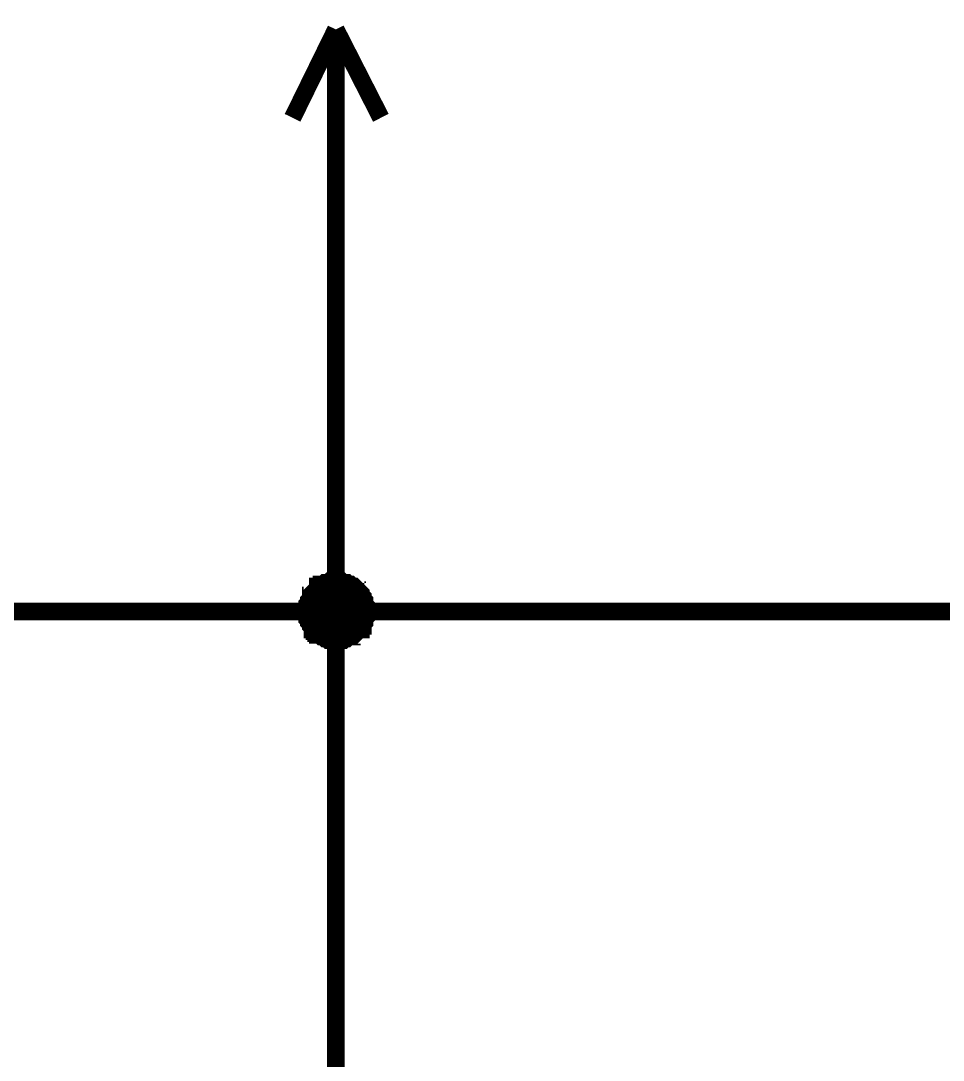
# Paper-space layout 'Layout1' of a CAD drawing. Extents: x -1 to 840, y -1 to 593.
# Drawn here: x 242.9 to 258.8, y 73.24 to 91.16 of the extents above; entities that cross this region are included whole.
import ezdxf

# ---------------------------------------------------------------- set-up
doc = ezdxf.new("R2010")
doc.units = 0
doc.header["$MEASUREMENT"] = 0
doc.layers.add('Sheet', color=255, linetype='CONTINUOUS')

psp = doc.layouts.get("Layout1")

# ---------------------------------------------------------------- linework, layer by layer
at = {"layer": 'Sheet', "color": 7}
for points, const_width in [([(248.335, 91.014), (247.589, 89.491)], 0.3), ([(248.335, 91.014), (249.111, 89.491)], 0.3), ([(248.335, 88.497), (248.335, 91.014)], 0.3), ([(248.335, 88.497), (248.335, 80.979)], 0.3), ([(247.838, 80.979), (247.838, 81.01), (247.838, 81.041), (247.838, 81.041), (247.838, 81.072), (247.838, 81.103), (247.869, 81.134), (247.869, 81.166), (247.869, 81.166), (247.9, 81.197), (247.9, 81.228), (247.9, 81.259), (247.931, 81.259), (247.931, 81.29), (247.962, 81.321), (247.962, 81.321), (247.993, 81.352), (247.993, 81.352), (248.024, 81.383), (248.024, 81.414), (248.055, 81.414), (248.086, 81.414), (248.086, 81.445), (248.117, 81.445), (248.148, 81.476), (248.148, 81.476), (248.179, 81.476), (248.21, 81.476), (248.241, 81.507), (248.272, 81.507), (248.272, 81.507), (248.303, 81.507), (248.335, 81.507)], 0.3), ([(247.838, 80.979), (247.838, 81.01), (247.838, 81.041), (247.838, 81.041), (247.838, 81.072), (247.838, 81.103), (247.869, 81.134), (247.869, 81.166), (247.869, 81.166), (247.9, 81.197), (247.9, 81.228), (247.9, 81.259), (247.931, 81.259), (247.931, 81.29), (247.962, 81.321), (247.962, 81.321), (247.993, 81.352), (247.993, 81.352), (248.024, 81.383), (248.024, 81.414), (248.055, 81.414), (248.086, 81.414), (248.086, 81.445), (248.117, 81.445), (248.148, 81.476), (248.148, 81.476), (248.179, 81.476), (248.21, 81.476), (248.241, 81.507), (248.272, 81.507), (248.272, 81.507), (248.303, 81.507), (248.335, 81.507)], 0.3), ([(247.838, 80.979), (247.838, 81.01), (247.838, 81.041), (247.838, 81.041), (247.838, 81.072), (247.838, 81.103), (247.869, 81.134), (247.869, 81.166), (247.869, 81.166), (247.9, 81.197), (247.9, 81.228), (247.9, 81.259), (247.931, 81.259), (247.931, 81.29), (247.962, 81.321), (247.962, 81.321), (247.993, 81.352), (247.993, 81.352), (248.024, 81.383), (248.024, 81.414), (248.055, 81.414), (248.086, 81.414), (248.086, 81.445), (248.117, 81.445), (248.148, 81.476), (248.148, 81.476), (248.179, 81.476), (248.21, 81.476), (248.241, 81.507), (248.272, 81.507), (248.272, 81.507), (248.303, 81.507), (248.335, 81.507)], 0.3), ([(247.838, 80.979), (247.838, 81.01), (247.838, 81.041), (247.838, 81.041), (247.838, 81.072), (247.838, 81.103), (247.869, 81.134), (247.869, 81.166), (247.869, 81.166), (247.9, 81.197), (247.9, 81.228), (247.9, 81.259), (247.931, 81.259), (247.931, 81.29), (247.962, 81.321), (247.962, 81.321), (247.993, 81.352), (247.993, 81.352), (248.024, 81.383), (248.024, 81.414), (248.055, 81.414), (248.086, 81.414), (248.086, 81.445), (248.117, 81.445), (248.148, 81.476), (248.148, 81.476), (248.179, 81.476), (248.21, 81.476), (248.241, 81.507), (248.272, 81.507), (248.272, 81.507), (248.303, 81.507), (248.335, 81.507)], 0.3), ([(247.838, 80.979), (247.838, 81.01), (247.838, 81.041), (247.838, 81.041), (247.838, 81.072), (247.838, 81.103), (247.869, 81.134), (247.869, 81.166), (247.869, 81.166), (247.9, 81.197), (247.9, 81.228), (247.9, 81.259), (247.931, 81.259), (247.931, 81.29), (247.962, 81.321), (247.962, 81.321), (247.993, 81.352), (247.993, 81.352), (248.024, 81.383), (248.024, 81.414), (248.055, 81.414), (248.086, 81.414), (248.086, 81.445), (248.117, 81.445), (248.148, 81.476), (248.148, 81.476), (248.179, 81.476), (248.21, 81.476), (248.241, 81.507), (248.272, 81.507), (248.272, 81.507), (248.303, 81.507), (248.335, 81.507)], 0.3), ([(247.838, 80.979), (247.838, 81.01), (247.838, 81.041), (247.838, 81.041), (247.838, 81.072), (247.838, 81.103), (247.869, 81.134), (247.869, 81.166), (247.869, 81.166), (247.9, 81.197), (247.9, 81.228), (247.9, 81.259), (247.931, 81.259), (247.931, 81.29), (247.962, 81.321), (247.962, 81.321), (247.993, 81.352), (247.993, 81.352), (248.024, 81.383), (248.024, 81.414), (248.055, 81.414), (248.086, 81.414), (248.086, 81.445), (248.117, 81.445), (248.148, 81.476), (248.148, 81.476), (248.179, 81.476), (248.21, 81.476), (248.241, 81.507), (248.272, 81.507), (248.272, 81.507), (248.303, 81.507), (248.335, 81.507)], 0.3), ([(247.838, 80.979), (247.838, 81.01), (247.838, 81.041), (247.838, 81.041), (247.838, 81.072), (247.838, 81.103), (247.869, 81.134), (247.869, 81.166), (247.869, 81.166), (247.9, 81.197), (247.9, 81.228), (247.9, 81.259), (247.931, 81.259), (247.931, 81.29), (247.962, 81.321), (247.962, 81.321), (247.993, 81.352), (247.993, 81.352), (248.024, 81.383), (248.024, 81.414), (248.055, 81.414), (248.086, 81.414), (248.086, 81.445), (248.117, 81.445), (248.148, 81.476), (248.148, 81.476), (248.179, 81.476), (248.21, 81.476), (248.241, 81.507), (248.272, 81.507), (248.272, 81.507), (248.303, 81.507), (248.335, 81.507)], 0.0991), ([(247.838, 80.979), (247.838, 81.01), (247.838, 81.041), (247.838, 81.041), (247.838, 81.072), (247.838, 81.103), (247.869, 81.134), (247.869, 81.166), (247.869, 81.166), (247.9, 81.197), (247.9, 81.228), (247.9, 81.259), (247.931, 81.259), (247.931, 81.29), (247.962, 81.321), (247.962, 81.321), (247.993, 81.352), (247.993, 81.352), (248.024, 81.383), (248.024, 81.414), (248.055, 81.414), (248.086, 81.414), (248.086, 81.445), (248.117, 81.445), (248.148, 81.476), (248.148, 81.476), (248.179, 81.476), (248.21, 81.476), (248.241, 81.507), (248.272, 81.507), (248.272, 81.507), (248.303, 81.507), (248.335, 81.507)], 0.0991), ([(247.838, 80.979), (247.838, 81.01), (247.838, 81.041), (247.838, 81.041), (247.838, 81.072), (247.838, 81.103), (247.869, 81.134), (247.869, 81.166), (247.869, 81.166), (247.9, 81.197), (247.9, 81.228), (247.9, 81.259), (247.931, 81.259), (247.931, 81.29), (247.962, 81.321), (247.962, 81.321), (247.993, 81.352), (247.993, 81.352), (248.024, 81.383), (248.024, 81.414), (248.055, 81.414), (248.086, 81.414), (248.086, 81.445), (248.117, 81.445), (248.148, 81.476), (248.148, 81.476), (248.179, 81.476), (248.21, 81.476), (248.241, 81.507), (248.272, 81.507), (248.272, 81.507), (248.303, 81.507), (248.335, 81.507)], 0.0991), ([(247.838, 80.979), (247.838, 81.01), (247.838, 81.041), (247.838, 81.041), (247.838, 81.072), (247.838, 81.103), (247.869, 81.134), (247.869, 81.166), (247.869, 81.166), (247.9, 81.197), (247.9, 81.228), (247.9, 81.259), (247.931, 81.259), (247.931, 81.29), (247.962, 81.321), (247.962, 81.321), (247.993, 81.352), (247.993, 81.352), (248.024, 81.383), (248.024, 81.414), (248.055, 81.414), (248.086, 81.414), (248.086, 81.445), (248.117, 81.445), (248.148, 81.476), (248.148, 81.476), (248.179, 81.476), (248.21, 81.476), (248.241, 81.507), (248.272, 81.507), (248.272, 81.507), (248.303, 81.507), (248.335, 81.507)], 0.0991), ([(247.838, 80.979), (247.838, 81.01), (247.838, 81.041), (247.838, 81.041), (247.838, 81.072), (247.838, 81.103), (247.869, 81.134), (247.869, 81.166), (247.869, 81.166), (247.9, 81.197), (247.9, 81.228), (247.9, 81.259), (247.931, 81.259), (247.931, 81.29), (247.962, 81.321), (247.962, 81.321), (247.993, 81.352), (247.993, 81.352), (248.024, 81.383), (248.024, 81.414), (248.055, 81.414), (248.086, 81.414), (248.086, 81.445), (248.117, 81.445), (248.148, 81.476), (248.148, 81.476), (248.179, 81.476), (248.21, 81.476), (248.241, 81.507), (248.272, 81.507), (248.272, 81.507), (248.303, 81.507), (248.335, 81.507)], 0.0991), ([(247.838, 80.979), (247.838, 81.01), (247.838, 81.041), (247.838, 81.041), (247.838, 81.072), (247.838, 81.103), (247.869, 81.134), (247.869, 81.166), (247.869, 81.166), (247.9, 81.197), (247.9, 81.228), (247.9, 81.259), (247.931, 81.259), (247.931, 81.29), (247.962, 81.321), (247.962, 81.321), (247.993, 81.352), (247.993, 81.352), (248.024, 81.383), (248.024, 81.414), (248.055, 81.414), (248.086, 81.414), (248.086, 81.445), (248.117, 81.445), (248.148, 81.476), (248.148, 81.476), (248.179, 81.476), (248.21, 81.476), (248.241, 81.507), (248.272, 81.507), (248.272, 81.507), (248.303, 81.507), (248.335, 81.507)], 0.0991), ([(248.335, 81.507), (248.335, 81.507)], 0.3), ([(248.335, 81.507), (248.366, 81.507), (248.397, 81.507), (248.397, 81.507), (248.428, 81.507), (248.459, 81.476), (248.49, 81.476), (248.521, 81.476), (248.521, 81.476), (248.552, 81.445), (248.583, 81.445), (248.614, 81.414), (248.614, 81.414), (248.645, 81.414), (248.676, 81.383), (248.676, 81.352), (248.707, 81.352), (248.707, 81.321), (248.738, 81.321), (248.769, 81.29), (248.769, 81.259), (248.769, 81.259), (248.8, 81.228), (248.8, 81.197), (248.831, 81.166), (248.831, 81.166), (248.831, 81.134), (248.831, 81.103), (248.862, 81.072), (248.862, 81.041), (248.862, 81.041), (248.862, 81.01), (248.862, 80.979)], 0.3), ([(248.335, 81.507), (248.335, 81.507)], 0.3), ([(248.335, 81.507), (248.366, 81.507), (248.397, 81.507), (248.397, 81.507), (248.428, 81.507), (248.459, 81.476), (248.49, 81.476), (248.521, 81.476), (248.521, 81.476), (248.552, 81.445), (248.583, 81.445), (248.614, 81.414), (248.614, 81.414), (248.645, 81.414), (248.676, 81.383), (248.676, 81.352), (248.707, 81.352), (248.707, 81.321), (248.738, 81.321), (248.769, 81.29), (248.769, 81.259), (248.769, 81.259), (248.8, 81.228), (248.8, 81.197), (248.831, 81.166), (248.831, 81.166), (248.831, 81.134), (248.831, 81.103), (248.862, 81.072), (248.862, 81.041), (248.862, 81.041), (248.862, 81.01), (248.862, 80.979)], 0.3), ([(248.335, 81.507), (248.335, 81.507)], 0.3), ([(248.335, 81.507), (248.366, 81.507), (248.397, 81.507), (248.397, 81.507), (248.428, 81.507), (248.459, 81.476), (248.49, 81.476), (248.521, 81.476), (248.521, 81.476), (248.552, 81.445), (248.583, 81.445), (248.614, 81.414), (248.614, 81.414), (248.645, 81.414), (248.676, 81.383), (248.676, 81.352), (248.707, 81.352), (248.707, 81.321), (248.738, 81.321), (248.769, 81.29), (248.769, 81.259), (248.769, 81.259), (248.8, 81.228), (248.8, 81.197), (248.831, 81.166), (248.831, 81.166), (248.831, 81.134), (248.831, 81.103), (248.862, 81.072), (248.862, 81.041), (248.862, 81.041), (248.862, 81.01), (248.862, 80.979)], 0.3), ([(248.335, 81.507), (248.335, 81.507)], 0.3), ([(248.335, 81.507), (248.366, 81.507), (248.397, 81.507), (248.397, 81.507), (248.428, 81.507), (248.459, 81.476), (248.49, 81.476), (248.521, 81.476), (248.521, 81.476), (248.552, 81.445), (248.583, 81.445), (248.614, 81.414), (248.614, 81.414), (248.645, 81.414), (248.676, 81.383), (248.676, 81.352), (248.707, 81.352), (248.707, 81.321), (248.738, 81.321), (248.769, 81.29), (248.769, 81.259), (248.769, 81.259), (248.8, 81.228), (248.8, 81.197), (248.831, 81.166), (248.831, 81.166), (248.831, 81.134), (248.831, 81.103), (248.862, 81.072), (248.862, 81.041), (248.862, 81.041), (248.862, 81.01), (248.862, 80.979)], 0.3), ([(248.335, 81.507), (248.335, 81.507)], 0.3), ([(248.335, 81.507), (248.366, 81.507), (248.397, 81.507), (248.397, 81.507), (248.428, 81.507), (248.459, 81.476), (248.49, 81.476), (248.521, 81.476), (248.521, 81.476), (248.552, 81.445), (248.583, 81.445), (248.614, 81.414), (248.614, 81.414), (248.645, 81.414), (248.676, 81.383), (248.676, 81.352), (248.707, 81.352), (248.707, 81.321), (248.738, 81.321), (248.769, 81.29), (248.769, 81.259), (248.769, 81.259), (248.8, 81.228), (248.8, 81.197), (248.831, 81.166), (248.831, 81.166), (248.831, 81.134), (248.831, 81.103), (248.862, 81.072), (248.862, 81.041), (248.862, 81.041), (248.862, 81.01), (248.862, 80.979)], 0.3), ([(248.335, 81.507), (248.335, 81.507)], 0.3), ([(248.335, 81.507), (248.366, 81.507), (248.397, 81.507), (248.397, 81.507), (248.428, 81.507), (248.459, 81.476), (248.49, 81.476), (248.521, 81.476), (248.521, 81.476), (248.552, 81.445), (248.583, 81.445), (248.614, 81.414), (248.614, 81.414), (248.645, 81.414), (248.676, 81.383), (248.676, 81.352), (248.707, 81.352), (248.707, 81.321), (248.738, 81.321), (248.769, 81.29), (248.769, 81.259), (248.769, 81.259), (248.8, 81.228), (248.8, 81.197), (248.831, 81.166), (248.831, 81.166), (248.831, 81.134), (248.831, 81.103), (248.862, 81.072), (248.862, 81.041), (248.862, 81.041), (248.862, 81.01), (248.862, 80.979)], 0.3), ([(248.335, 81.507), (248.335, 81.507)], 0.0991), ([(248.335, 81.507), (248.366, 81.507), (248.397, 81.507), (248.397, 81.507), (248.428, 81.507), (248.459, 81.476), (248.49, 81.476), (248.521, 81.476), (248.521, 81.476), (248.552, 81.445), (248.583, 81.445), (248.614, 81.414), (248.614, 81.414), (248.645, 81.414), (248.676, 81.383), (248.676, 81.352), (248.707, 81.352), (248.707, 81.321), (248.738, 81.321), (248.769, 81.29), (248.769, 81.259), (248.769, 81.259), (248.8, 81.228), (248.8, 81.197), (248.831, 81.166), (248.831, 81.166), (248.831, 81.134), (248.831, 81.103), (248.862, 81.072), (248.862, 81.041), (248.862, 81.041), (248.862, 81.01), (248.862, 80.979)], 0.0991), ([(248.335, 81.507), (248.335, 81.507)], 0.0991), ([(248.335, 81.507), (248.366, 81.507), (248.397, 81.507), (248.397, 81.507), (248.428, 81.507), (248.459, 81.476), (248.49, 81.476), (248.521, 81.476), (248.521, 81.476), (248.552, 81.445), (248.583, 81.445), (248.614, 81.414), (248.614, 81.414), (248.645, 81.414), (248.676, 81.383), (248.676, 81.352), (248.707, 81.352), (248.707, 81.321), (248.738, 81.321), (248.769, 81.29), (248.769, 81.259), (248.769, 81.259), (248.8, 81.228), (248.8, 81.197), (248.831, 81.166), (248.831, 81.166), (248.831, 81.134), (248.831, 81.103), (248.862, 81.072), (248.862, 81.041), (248.862, 81.041), (248.862, 81.01), (248.862, 80.979)], 0.0991), ([(248.335, 81.507), (248.335, 81.507)], 0.0991), ([(248.335, 81.507), (248.366, 81.507), (248.397, 81.507), (248.397, 81.507), (248.428, 81.507), (248.459, 81.476), (248.49, 81.476), (248.521, 81.476), (248.521, 81.476), (248.552, 81.445), (248.583, 81.445), (248.614, 81.414), (248.614, 81.414), (248.645, 81.414), (248.676, 81.383), (248.676, 81.352), (248.707, 81.352), (248.707, 81.321), (248.738, 81.321), (248.769, 81.29), (248.769, 81.259), (248.769, 81.259), (248.8, 81.228), (248.8, 81.197), (248.831, 81.166), (248.831, 81.166), (248.831, 81.134), (248.831, 81.103), (248.862, 81.072), (248.862, 81.041), (248.862, 81.041), (248.862, 81.01), (248.862, 80.979)], 0.0991), ([(248.335, 81.507), (248.335, 81.507)], 0.0991), ([(248.335, 81.507), (248.366, 81.507), (248.397, 81.507), (248.397, 81.507), (248.428, 81.507), (248.459, 81.476), (248.49, 81.476), (248.521, 81.476), (248.521, 81.476), (248.552, 81.445), (248.583, 81.445), (248.614, 81.414), (248.614, 81.414), (248.645, 81.414), (248.676, 81.383), (248.676, 81.352), (248.707, 81.352), (248.707, 81.321), (248.738, 81.321), (248.769, 81.29), (248.769, 81.259), (248.769, 81.259), (248.8, 81.228), (248.8, 81.197), (248.831, 81.166), (248.831, 81.166), (248.831, 81.134), (248.831, 81.103), (248.862, 81.072), (248.862, 81.041), (248.862, 81.041), (248.862, 81.01), (248.862, 80.979)], 0.0991), ([(248.335, 81.507), (248.335, 81.507)], 0.0991), ([(248.335, 81.507), (248.366, 81.507), (248.397, 81.507), (248.397, 81.507), (248.428, 81.507), (248.459, 81.476), (248.49, 81.476), (248.521, 81.476), (248.521, 81.476), (248.552, 81.445), (248.583, 81.445), (248.614, 81.414), (248.614, 81.414), (248.645, 81.414), (248.676, 81.383), (248.676, 81.352), (248.707, 81.352), (248.707, 81.321), (248.738, 81.321), (248.769, 81.29), (248.769, 81.259), (248.769, 81.259), (248.8, 81.228), (248.8, 81.197), (248.831, 81.166), (248.831, 81.166), (248.831, 81.134), (248.831, 81.103), (248.862, 81.072), (248.862, 81.041), (248.862, 81.041), (248.862, 81.01), (248.862, 80.979)], 0.0991), ([(248.335, 81.507), (248.335, 81.507)], 0.0991), ([(248.335, 81.507), (248.366, 81.507), (248.397, 81.507), (248.397, 81.507), (248.428, 81.507), (248.459, 81.476), (248.49, 81.476), (248.521, 81.476), (248.521, 81.476), (248.552, 81.445), (248.583, 81.445), (248.614, 81.414), (248.614, 81.414), (248.645, 81.414), (248.676, 81.383), (248.676, 81.352), (248.707, 81.352), (248.707, 81.321), (248.738, 81.321), (248.769, 81.29), (248.769, 81.259), (248.769, 81.259), (248.8, 81.228), (248.8, 81.197), (248.831, 81.166), (248.831, 81.166), (248.831, 81.134), (248.831, 81.103), (248.862, 81.072), (248.862, 81.041), (248.862, 81.041), (248.862, 81.01), (248.862, 80.979)], 0.0991), ([(233.334, 80.979), (248.335, 80.979), (248.335, 73.492)], 0.3), ([(248.335, 80.482), (248.303, 80.482), (248.272, 80.482), (248.272, 80.482), (248.241, 80.482), (248.21, 80.482), (248.179, 80.513), (248.148, 80.513), (248.148, 80.513), (248.117, 80.544), (248.086, 80.544), (248.086, 80.544), (248.055, 80.575), (248.024, 80.575), (248.024, 80.606), (247.993, 80.606), (247.993, 80.637), (247.962, 80.637), (247.962, 80.668), (247.931, 80.668), (247.931, 80.7), (247.9, 80.731), (247.9, 80.731), (247.9, 80.762), (247.869, 80.793), (247.869, 80.793), (247.869, 80.824), (247.838, 80.855), (247.838, 80.886), (247.838, 80.917), (247.838, 80.917), (247.838, 80.948), (247.838, 80.979)], 0.3), ([(247.838, 80.979), (247.838, 80.979)], 0.3), ([(248.335, 80.482), (248.303, 80.482), (248.272, 80.482), (248.272, 80.482), (248.241, 80.482), (248.21, 80.482), (248.179, 80.513), (248.148, 80.513), (248.148, 80.513), (248.117, 80.544), (248.086, 80.544), (248.086, 80.544), (248.055, 80.575), (248.024, 80.575), (248.024, 80.606), (247.993, 80.606), (247.993, 80.637), (247.962, 80.637), (247.962, 80.668), (247.931, 80.668), (247.931, 80.7), (247.9, 80.731), (247.9, 80.731), (247.9, 80.762), (247.869, 80.793), (247.869, 80.793), (247.869, 80.824), (247.838, 80.855), (247.838, 80.886), (247.838, 80.917), (247.838, 80.917), (247.838, 80.948), (247.838, 80.979)], 0.3), ([(247.838, 80.979), (247.838, 80.979)], 0.3), ([(248.335, 80.482), (248.303, 80.482), (248.272, 80.482), (248.272, 80.482), (248.241, 80.482), (248.21, 80.482), (248.179, 80.513), (248.148, 80.513), (248.148, 80.513), (248.117, 80.544), (248.086, 80.544), (248.086, 80.544), (248.055, 80.575), (248.024, 80.575), (248.024, 80.606), (247.993, 80.606), (247.993, 80.637), (247.962, 80.637), (247.962, 80.668), (247.931, 80.668), (247.931, 80.7), (247.9, 80.731), (247.9, 80.731), (247.9, 80.762), (247.869, 80.793), (247.869, 80.793), (247.869, 80.824), (247.838, 80.855), (247.838, 80.886), (247.838, 80.917), (247.838, 80.917), (247.838, 80.948), (247.838, 80.979)], 0.3), ([(247.838, 80.979), (247.838, 80.979)], 0.3), ([(248.335, 80.482), (248.303, 80.482), (248.272, 80.482), (248.272, 80.482), (248.241, 80.482), (248.21, 80.482), (248.179, 80.513), (248.148, 80.513), (248.148, 80.513), (248.117, 80.544), (248.086, 80.544), (248.086, 80.544), (248.055, 80.575), (248.024, 80.575), (248.024, 80.606), (247.993, 80.606), (247.993, 80.637), (247.962, 80.637), (247.962, 80.668), (247.931, 80.668), (247.931, 80.7), (247.9, 80.731), (247.9, 80.731), (247.9, 80.762), (247.869, 80.793), (247.869, 80.793), (247.869, 80.824), (247.838, 80.855), (247.838, 80.886), (247.838, 80.917), (247.838, 80.917), (247.838, 80.948), (247.838, 80.979)], 0.3), ([(247.838, 80.979), (247.838, 80.979)], 0.3), ([(248.335, 80.482), (248.303, 80.482), (248.272, 80.482), (248.272, 80.482), (248.241, 80.482), (248.21, 80.482), (248.179, 80.513), (248.148, 80.513), (248.148, 80.513), (248.117, 80.544), (248.086, 80.544), (248.086, 80.544), (248.055, 80.575), (248.024, 80.575), (248.024, 80.606), (247.993, 80.606), (247.993, 80.637), (247.962, 80.637), (247.962, 80.668), (247.931, 80.668), (247.931, 80.7), (247.9, 80.731), (247.9, 80.731), (247.9, 80.762), (247.869, 80.793), (247.869, 80.793), (247.869, 80.824), (247.838, 80.855), (247.838, 80.886), (247.838, 80.917), (247.838, 80.917), (247.838, 80.948), (247.838, 80.979)], 0.3), ([(247.838, 80.979), (247.838, 80.979)], 0.3), ([(248.335, 80.482), (248.303, 80.482), (248.272, 80.482), (248.272, 80.482), (248.241, 80.482), (248.21, 80.482), (248.179, 80.513), (248.148, 80.513), (248.148, 80.513), (248.117, 80.544), (248.086, 80.544), (248.086, 80.544), (248.055, 80.575), (248.024, 80.575), (248.024, 80.606), (247.993, 80.606), (247.993, 80.637), (247.962, 80.637), (247.962, 80.668), (247.931, 80.668), (247.931, 80.7), (247.9, 80.731), (247.9, 80.731), (247.9, 80.762), (247.869, 80.793), (247.869, 80.793), (247.869, 80.824), (247.838, 80.855), (247.838, 80.886), (247.838, 80.917), (247.838, 80.917), (247.838, 80.948), (247.838, 80.979)], 0.3), ([(247.838, 80.979), (247.838, 80.979)], 0.3), ([(248.335, 80.482), (248.303, 80.482), (248.272, 80.482), (248.272, 80.482), (248.241, 80.482), (248.21, 80.482), (248.179, 80.513), (248.148, 80.513), (248.148, 80.513), (248.117, 80.544), (248.086, 80.544), (248.086, 80.544), (248.055, 80.575), (248.024, 80.575), (248.024, 80.606), (247.993, 80.606), (247.993, 80.637), (247.962, 80.637), (247.962, 80.668), (247.931, 80.668), (247.931, 80.7), (247.9, 80.731), (247.9, 80.731), (247.9, 80.762), (247.869, 80.793), (247.869, 80.793), (247.869, 80.824), (247.838, 80.855), (247.838, 80.886), (247.838, 80.917), (247.838, 80.917), (247.838, 80.948), (247.838, 80.979)], 0.0991), ([(247.838, 80.979), (247.838, 80.979)], 0.0991), ([(248.335, 80.482), (248.303, 80.482), (248.272, 80.482), (248.272, 80.482), (248.241, 80.482), (248.21, 80.482), (248.179, 80.513), (248.148, 80.513), (248.148, 80.513), (248.117, 80.544), (248.086, 80.544), (248.086, 80.544), (248.055, 80.575), (248.024, 80.575), (248.024, 80.606), (247.993, 80.606), (247.993, 80.637), (247.962, 80.637), (247.962, 80.668), (247.931, 80.668), (247.931, 80.7), (247.9, 80.731), (247.9, 80.731), (247.9, 80.762), (247.869, 80.793), (247.869, 80.793), (247.869, 80.824), (247.838, 80.855), (247.838, 80.886), (247.838, 80.917), (247.838, 80.917), (247.838, 80.948), (247.838, 80.979)], 0.0991), ([(247.838, 80.979), (247.838, 80.979)], 0.0991), ([(248.335, 80.482), (248.303, 80.482), (248.272, 80.482), (248.272, 80.482), (248.241, 80.482), (248.21, 80.482), (248.179, 80.513), (248.148, 80.513), (248.148, 80.513), (248.117, 80.544), (248.086, 80.544), (248.086, 80.544), (248.055, 80.575), (248.024, 80.575), (248.024, 80.606), (247.993, 80.606), (247.993, 80.637), (247.962, 80.637), (247.962, 80.668), (247.931, 80.668), (247.931, 80.7), (247.9, 80.731), (247.9, 80.731), (247.9, 80.762), (247.869, 80.793), (247.869, 80.793), (247.869, 80.824), (247.838, 80.855), (247.838, 80.886), (247.838, 80.917), (247.838, 80.917), (247.838, 80.948), (247.838, 80.979)], 0.0991), ([(247.838, 80.979), (247.838, 80.979)], 0.0991), ([(248.335, 80.482), (248.303, 80.482), (248.272, 80.482), (248.272, 80.482), (248.241, 80.482), (248.21, 80.482), (248.179, 80.513), (248.148, 80.513), (248.148, 80.513), (248.117, 80.544), (248.086, 80.544), (248.086, 80.544), (248.055, 80.575), (248.024, 80.575), (248.024, 80.606), (247.993, 80.606), (247.993, 80.637), (247.962, 80.637), (247.962, 80.668), (247.931, 80.668), (247.931, 80.7), (247.9, 80.731), (247.9, 80.731), (247.9, 80.762), (247.869, 80.793), (247.869, 80.793), (247.869, 80.824), (247.838, 80.855), (247.838, 80.886), (247.838, 80.917), (247.838, 80.917), (247.838, 80.948), (247.838, 80.979)], 0.0991), ([(247.838, 80.979), (247.838, 80.979)], 0.0991), ([(248.335, 80.482), (248.303, 80.482), (248.272, 80.482), (248.272, 80.482), (248.241, 80.482), (248.21, 80.482), (248.179, 80.513), (248.148, 80.513), (248.148, 80.513), (248.117, 80.544), (248.086, 80.544), (248.086, 80.544), (248.055, 80.575), (248.024, 80.575), (248.024, 80.606), (247.993, 80.606), (247.993, 80.637), (247.962, 80.637), (247.962, 80.668), (247.931, 80.668), (247.931, 80.7), (247.9, 80.731), (247.9, 80.731), (247.9, 80.762), (247.869, 80.793), (247.869, 80.793), (247.869, 80.824), (247.838, 80.855), (247.838, 80.886), (247.838, 80.917), (247.838, 80.917), (247.838, 80.948), (247.838, 80.979)], 0.0991), ([(247.838, 80.979), (247.838, 80.979)], 0.0991), ([(248.335, 80.482), (248.303, 80.482), (248.272, 80.482), (248.272, 80.482), (248.241, 80.482), (248.21, 80.482), (248.179, 80.513), (248.148, 80.513), (248.148, 80.513), (248.117, 80.544), (248.086, 80.544), (248.086, 80.544), (248.055, 80.575), (248.024, 80.575), (248.024, 80.606), (247.993, 80.606), (247.993, 80.637), (247.962, 80.637), (247.962, 80.668), (247.931, 80.668), (247.931, 80.7), (247.9, 80.731), (247.9, 80.731), (247.9, 80.762), (247.869, 80.793), (247.869, 80.793), (247.869, 80.824), (247.838, 80.855), (247.838, 80.886), (247.838, 80.917), (247.838, 80.917), (247.838, 80.948), (247.838, 80.979)], 0.0991), ([(247.838, 80.979), (247.838, 80.979)], 0.0991), ([(248.862, 80.979), (248.862, 80.948), (248.862, 80.917), (248.862, 80.917), (248.862, 80.886), (248.831, 80.855), (248.831, 80.824), (248.831, 80.793), (248.831, 80.793), (248.8, 80.762), (248.8, 80.731), (248.769, 80.731), (248.769, 80.7), (248.769, 80.668), (248.738, 80.668), (248.707, 80.637), (248.707, 80.637), (248.676, 80.606), (248.676, 80.606), (248.645, 80.575), (248.614, 80.575), (248.614, 80.544), (248.583, 80.544), (248.552, 80.544), (248.521, 80.513), (248.521, 80.513), (248.49, 80.513), (248.459, 80.482), (248.428, 80.482), (248.397, 80.482), (248.397, 80.482), (248.366, 80.482), (248.335, 80.482)], 0.3), ([(248.335, 80.979), (263.335, 80.979), (263.335, 73.492)], 0.3), ([(248.862, 80.979), (248.862, 80.948), (248.862, 80.917), (248.862, 80.917), (248.862, 80.886), (248.831, 80.855), (248.831, 80.824), (248.831, 80.793), (248.831, 80.793), (248.8, 80.762), (248.8, 80.731), (248.769, 80.731), (248.769, 80.7), (248.769, 80.668), (248.738, 80.668), (248.707, 80.637), (248.707, 80.637), (248.676, 80.606), (248.676, 80.606), (248.645, 80.575), (248.614, 80.575), (248.614, 80.544), (248.583, 80.544), (248.552, 80.544), (248.521, 80.513), (248.521, 80.513), (248.49, 80.513), (248.459, 80.482), (248.428, 80.482), (248.397, 80.482), (248.397, 80.482), (248.366, 80.482), (248.335, 80.482)], 0.3), ([(248.862, 80.979), (248.862, 80.948), (248.862, 80.917), (248.862, 80.917), (248.862, 80.886), (248.831, 80.855), (248.831, 80.824), (248.831, 80.793), (248.831, 80.793), (248.8, 80.762), (248.8, 80.731), (248.769, 80.731), (248.769, 80.7), (248.769, 80.668), (248.738, 80.668), (248.707, 80.637), (248.707, 80.637), (248.676, 80.606), (248.676, 80.606), (248.645, 80.575), (248.614, 80.575), (248.614, 80.544), (248.583, 80.544), (248.552, 80.544), (248.521, 80.513), (248.521, 80.513), (248.49, 80.513), (248.459, 80.482), (248.428, 80.482), (248.397, 80.482), (248.397, 80.482), (248.366, 80.482), (248.335, 80.482)], 0.3), ([(248.862, 80.979), (248.862, 80.948), (248.862, 80.917), (248.862, 80.917), (248.862, 80.886), (248.831, 80.855), (248.831, 80.824), (248.831, 80.793), (248.831, 80.793), (248.8, 80.762), (248.8, 80.731), (248.769, 80.731), (248.769, 80.7), (248.769, 80.668), (248.738, 80.668), (248.707, 80.637), (248.707, 80.637), (248.676, 80.606), (248.676, 80.606), (248.645, 80.575), (248.614, 80.575), (248.614, 80.544), (248.583, 80.544), (248.552, 80.544), (248.521, 80.513), (248.521, 80.513), (248.49, 80.513), (248.459, 80.482), (248.428, 80.482), (248.397, 80.482), (248.397, 80.482), (248.366, 80.482), (248.335, 80.482)], 0.3), ([(248.862, 80.979), (248.862, 80.948), (248.862, 80.917), (248.862, 80.917), (248.862, 80.886), (248.831, 80.855), (248.831, 80.824), (248.831, 80.793), (248.831, 80.793), (248.8, 80.762), (248.8, 80.731), (248.769, 80.731), (248.769, 80.7), (248.769, 80.668), (248.738, 80.668), (248.707, 80.637), (248.707, 80.637), (248.676, 80.606), (248.676, 80.606), (248.645, 80.575), (248.614, 80.575), (248.614, 80.544), (248.583, 80.544), (248.552, 80.544), (248.521, 80.513), (248.521, 80.513), (248.49, 80.513), (248.459, 80.482), (248.428, 80.482), (248.397, 80.482), (248.397, 80.482), (248.366, 80.482), (248.335, 80.482)], 0.3), ([(248.862, 80.979), (248.862, 80.948), (248.862, 80.917), (248.862, 80.917), (248.862, 80.886), (248.831, 80.855), (248.831, 80.824), (248.831, 80.793), (248.831, 80.793), (248.8, 80.762), (248.8, 80.731), (248.769, 80.731), (248.769, 80.7), (248.769, 80.668), (248.738, 80.668), (248.707, 80.637), (248.707, 80.637), (248.676, 80.606), (248.676, 80.606), (248.645, 80.575), (248.614, 80.575), (248.614, 80.544), (248.583, 80.544), (248.552, 80.544), (248.521, 80.513), (248.521, 80.513), (248.49, 80.513), (248.459, 80.482), (248.428, 80.482), (248.397, 80.482), (248.397, 80.482), (248.366, 80.482), (248.335, 80.482)], 0.3), ([(248.862, 80.979), (248.862, 80.948), (248.862, 80.917), (248.862, 80.917), (248.862, 80.886), (248.831, 80.855), (248.831, 80.824), (248.831, 80.793), (248.831, 80.793), (248.8, 80.762), (248.8, 80.731), (248.769, 80.731), (248.769, 80.7), (248.769, 80.668), (248.738, 80.668), (248.707, 80.637), (248.707, 80.637), (248.676, 80.606), (248.676, 80.606), (248.645, 80.575), (248.614, 80.575), (248.614, 80.544), (248.583, 80.544), (248.552, 80.544), (248.521, 80.513), (248.521, 80.513), (248.49, 80.513), (248.459, 80.482), (248.428, 80.482), (248.397, 80.482), (248.397, 80.482), (248.366, 80.482), (248.335, 80.482)], 0.0991), ([(248.862, 80.979), (248.862, 80.948), (248.862, 80.917), (248.862, 80.917), (248.862, 80.886), (248.831, 80.855), (248.831, 80.824), (248.831, 80.793), (248.831, 80.793), (248.8, 80.762), (248.8, 80.731), (248.769, 80.731), (248.769, 80.7), (248.769, 80.668), (248.738, 80.668), (248.707, 80.637), (248.707, 80.637), (248.676, 80.606), (248.676, 80.606), (248.645, 80.575), (248.614, 80.575), (248.614, 80.544), (248.583, 80.544), (248.552, 80.544), (248.521, 80.513), (248.521, 80.513), (248.49, 80.513), (248.459, 80.482), (248.428, 80.482), (248.397, 80.482), (248.397, 80.482), (248.366, 80.482), (248.335, 80.482)], 0.0991), ([(248.862, 80.979), (248.862, 80.948), (248.862, 80.917), (248.862, 80.917), (248.862, 80.886), (248.831, 80.855), (248.831, 80.824), (248.831, 80.793), (248.831, 80.793), (248.8, 80.762), (248.8, 80.731), (248.769, 80.731), (248.769, 80.7), (248.769, 80.668), (248.738, 80.668), (248.707, 80.637), (248.707, 80.637), (248.676, 80.606), (248.676, 80.606), (248.645, 80.575), (248.614, 80.575), (248.614, 80.544), (248.583, 80.544), (248.552, 80.544), (248.521, 80.513), (248.521, 80.513), (248.49, 80.513), (248.459, 80.482), (248.428, 80.482), (248.397, 80.482), (248.397, 80.482), (248.366, 80.482), (248.335, 80.482)], 0.0991), ([(248.862, 80.979), (248.862, 80.948), (248.862, 80.917), (248.862, 80.917), (248.862, 80.886), (248.831, 80.855), (248.831, 80.824), (248.831, 80.793), (248.831, 80.793), (248.8, 80.762), (248.8, 80.731), (248.769, 80.731), (248.769, 80.7), (248.769, 80.668), (248.738, 80.668), (248.707, 80.637), (248.707, 80.637), (248.676, 80.606), (248.676, 80.606), (248.645, 80.575), (248.614, 80.575), (248.614, 80.544), (248.583, 80.544), (248.552, 80.544), (248.521, 80.513), (248.521, 80.513), (248.49, 80.513), (248.459, 80.482), (248.428, 80.482), (248.397, 80.482), (248.397, 80.482), (248.366, 80.482), (248.335, 80.482)], 0.0991), ([(248.862, 80.979), (248.862, 80.948), (248.862, 80.917), (248.862, 80.917), (248.862, 80.886), (248.831, 80.855), (248.831, 80.824), (248.831, 80.793), (248.831, 80.793), (248.8, 80.762), (248.8, 80.731), (248.769, 80.731), (248.769, 80.7), (248.769, 80.668), (248.738, 80.668), (248.707, 80.637), (248.707, 80.637), (248.676, 80.606), (248.676, 80.606), (248.645, 80.575), (248.614, 80.575), (248.614, 80.544), (248.583, 80.544), (248.552, 80.544), (248.521, 80.513), (248.521, 80.513), (248.49, 80.513), (248.459, 80.482), (248.428, 80.482), (248.397, 80.482), (248.397, 80.482), (248.366, 80.482), (248.335, 80.482)], 0.0991), ([(248.862, 80.979), (248.862, 80.948), (248.862, 80.917), (248.862, 80.917), (248.862, 80.886), (248.831, 80.855), (248.831, 80.824), (248.831, 80.793), (248.831, 80.793), (248.8, 80.762), (248.8, 80.731), (248.769, 80.731), (248.769, 80.7), (248.769, 80.668), (248.738, 80.668), (248.707, 80.637), (248.707, 80.637), (248.676, 80.606), (248.676, 80.606), (248.645, 80.575), (248.614, 80.575), (248.614, 80.544), (248.583, 80.544), (248.552, 80.544), (248.521, 80.513), (248.521, 80.513), (248.49, 80.513), (248.459, 80.482), (248.428, 80.482), (248.397, 80.482), (248.397, 80.482), (248.366, 80.482), (248.335, 80.482)], 0.0991), ([(248.862, 80.979), (248.862, 80.979), (248.862, 80.979), (248.862, 80.979), (248.862, 80.979), (248.862, 80.979), (248.862, 80.979), (248.862, 80.979), (248.862, 80.979), (248.862, 80.979), (248.862, 80.979), (248.862, 80.979), (248.862, 80.979), (248.862, 80.979), (248.862, 80.979), (248.862, 80.979), (248.862, 80.979), (248.862, 80.979), (248.862, 80.979), (248.862, 80.979), (248.862, 80.979), (248.862, 80.979), (248.862, 80.979), (248.862, 80.979), (248.862, 80.979), (248.862, 80.979), (248.862, 80.979), (248.862, 80.979), (248.862, 80.979), (248.862, 80.979), (248.862, 80.979), (248.862, 80.979), (248.862, 80.979)], 0.3), ([(248.862, 80.979), (248.862, 80.979)], 0.3), ([(248.862, 80.979), (248.862, 80.979), (248.862, 80.979), (248.862, 80.979), (248.862, 80.979), (248.862, 80.979), (248.862, 80.979), (248.862, 80.979), (248.862, 80.979), (248.862, 80.979), (248.862, 80.979), (248.862, 80.979), (248.862, 80.979), (248.862, 80.979), (248.862, 80.979), (248.862, 80.979), (248.862, 80.979), (248.862, 80.979), (248.862, 80.979), (248.862, 80.979), (248.862, 80.979), (248.862, 80.979), (248.862, 80.979), (248.862, 80.979), (248.862, 80.979), (248.862, 80.979), (248.862, 80.979), (248.862, 80.979), (248.862, 80.979), (248.862, 80.979), (248.862, 80.979), (248.862, 80.979), (248.862, 80.979)], 0.3), ([(248.862, 80.979), (248.862, 80.979)], 0.3), ([(248.862, 80.979), (248.862, 80.979), (248.862, 80.979), (248.862, 80.979), (248.862, 80.979), (248.862, 80.979), (248.862, 80.979), (248.862, 80.979), (248.862, 80.979), (248.862, 80.979), (248.862, 80.979), (248.862, 80.979), (248.862, 80.979), (248.862, 80.979), (248.862, 80.979), (248.862, 80.979), (248.862, 80.979), (248.862, 80.979), (248.862, 80.979), (248.862, 80.979), (248.862, 80.979), (248.862, 80.979), (248.862, 80.979), (248.862, 80.979), (248.862, 80.979), (248.862, 80.979), (248.862, 80.979), (248.862, 80.979), (248.862, 80.979), (248.862, 80.979), (248.862, 80.979), (248.862, 80.979), (248.862, 80.979)], 0.3), ([(248.862, 80.979), (248.862, 80.979)], 0.3), ([(248.862, 80.979), (248.862, 80.979), (248.862, 80.979), (248.862, 80.979), (248.862, 80.979), (248.862, 80.979), (248.862, 80.979), (248.862, 80.979), (248.862, 80.979), (248.862, 80.979), (248.862, 80.979), (248.862, 80.979), (248.862, 80.979), (248.862, 80.979), (248.862, 80.979), (248.862, 80.979), (248.862, 80.979), (248.862, 80.979), (248.862, 80.979), (248.862, 80.979), (248.862, 80.979), (248.862, 80.979), (248.862, 80.979), (248.862, 80.979), (248.862, 80.979), (248.862, 80.979), (248.862, 80.979), (248.862, 80.979), (248.862, 80.979), (248.862, 80.979), (248.862, 80.979), (248.862, 80.979), (248.862, 80.979)], 0.3), ([(248.862, 80.979), (248.862, 80.979)], 0.3), ([(248.862, 80.979), (248.862, 80.979), (248.862, 80.979), (248.862, 80.979), (248.862, 80.979), (248.862, 80.979), (248.862, 80.979), (248.862, 80.979), (248.862, 80.979), (248.862, 80.979), (248.862, 80.979), (248.862, 80.979), (248.862, 80.979), (248.862, 80.979), (248.862, 80.979), (248.862, 80.979), (248.862, 80.979), (248.862, 80.979), (248.862, 80.979), (248.862, 80.979), (248.862, 80.979), (248.862, 80.979), (248.862, 80.979), (248.862, 80.979), (248.862, 80.979), (248.862, 80.979), (248.862, 80.979), (248.862, 80.979), (248.862, 80.979), (248.862, 80.979), (248.862, 80.979), (248.862, 80.979), (248.862, 80.979)], 0.3), ([(248.862, 80.979), (248.862, 80.979)], 0.3), ([(248.862, 80.979), (248.862, 80.979), (248.862, 80.979), (248.862, 80.979), (248.862, 80.979), (248.862, 80.979), (248.862, 80.979), (248.862, 80.979), (248.862, 80.979), (248.862, 80.979), (248.862, 80.979), (248.862, 80.979), (248.862, 80.979), (248.862, 80.979), (248.862, 80.979), (248.862, 80.979), (248.862, 80.979), (248.862, 80.979), (248.862, 80.979), (248.862, 80.979), (248.862, 80.979), (248.862, 80.979), (248.862, 80.979), (248.862, 80.979), (248.862, 80.979), (248.862, 80.979), (248.862, 80.979), (248.862, 80.979), (248.862, 80.979), (248.862, 80.979), (248.862, 80.979), (248.862, 80.979), (248.862, 80.979)], 0.3), ([(248.862, 80.979), (248.862, 80.979)], 0.3), ([(248.862, 80.979), (248.862, 80.979), (248.862, 80.979), (248.862, 80.979), (248.862, 80.979), (248.862, 80.979), (248.862, 80.979), (248.862, 80.979), (248.862, 80.979), (248.862, 80.979), (248.862, 80.979), (248.862, 80.979), (248.862, 80.979), (248.862, 80.979), (248.862, 80.979), (248.862, 80.979), (248.862, 80.979), (248.862, 80.979), (248.862, 80.979), (248.862, 80.979), (248.862, 80.979), (248.862, 80.979), (248.862, 80.979), (248.862, 80.979), (248.862, 80.979), (248.862, 80.979), (248.862, 80.979), (248.862, 80.979), (248.862, 80.979), (248.862, 80.979), (248.862, 80.979), (248.862, 80.979), (248.862, 80.979)], 0.0991), ([(248.862, 80.979), (248.862, 80.979)], 0.0991), ([(248.862, 80.979), (248.862, 80.979), (248.862, 80.979), (248.862, 80.979), (248.862, 80.979), (248.862, 80.979), (248.862, 80.979), (248.862, 80.979), (248.862, 80.979), (248.862, 80.979), (248.862, 80.979), (248.862, 80.979), (248.862, 80.979), (248.862, 80.979), (248.862, 80.979), (248.862, 80.979), (248.862, 80.979), (248.862, 80.979), (248.862, 80.979), (248.862, 80.979), (248.862, 80.979), (248.862, 80.979), (248.862, 80.979), (248.862, 80.979), (248.862, 80.979), (248.862, 80.979), (248.862, 80.979), (248.862, 80.979), (248.862, 80.979), (248.862, 80.979), (248.862, 80.979), (248.862, 80.979), (248.862, 80.979)], 0.0991), ([(248.862, 80.979), (248.862, 80.979)], 0.0991), ([(248.862, 80.979), (248.862, 80.979), (248.862, 80.979), (248.862, 80.979), (248.862, 80.979), (248.862, 80.979), (248.862, 80.979), (248.862, 80.979), (248.862, 80.979), (248.862, 80.979), (248.862, 80.979), (248.862, 80.979), (248.862, 80.979), (248.862, 80.979), (248.862, 80.979), (248.862, 80.979), (248.862, 80.979), (248.862, 80.979), (248.862, 80.979), (248.862, 80.979), (248.862, 80.979), (248.862, 80.979), (248.862, 80.979), (248.862, 80.979), (248.862, 80.979), (248.862, 80.979), (248.862, 80.979), (248.862, 80.979), (248.862, 80.979), (248.862, 80.979), (248.862, 80.979), (248.862, 80.979), (248.862, 80.979)], 0.0991), ([(248.862, 80.979), (248.862, 80.979)], 0.0991), ([(248.862, 80.979), (248.862, 80.979), (248.862, 80.979), (248.862, 80.979), (248.862, 80.979), (248.862, 80.979), (248.862, 80.979), (248.862, 80.979), (248.862, 80.979), (248.862, 80.979), (248.862, 80.979), (248.862, 80.979), (248.862, 80.979), (248.862, 80.979), (248.862, 80.979), (248.862, 80.979), (248.862, 80.979), (248.862, 80.979), (248.862, 80.979), (248.862, 80.979), (248.862, 80.979), (248.862, 80.979), (248.862, 80.979), (248.862, 80.979), (248.862, 80.979), (248.862, 80.979), (248.862, 80.979), (248.862, 80.979), (248.862, 80.979), (248.862, 80.979), (248.862, 80.979), (248.862, 80.979), (248.862, 80.979)], 0.0991), ([(248.862, 80.979), (248.862, 80.979)], 0.0991), ([(248.862, 80.979), (248.862, 80.979), (248.862, 80.979), (248.862, 80.979), (248.862, 80.979), (248.862, 80.979), (248.862, 80.979), (248.862, 80.979), (248.862, 80.979), (248.862, 80.979), (248.862, 80.979), (248.862, 80.979), (248.862, 80.979), (248.862, 80.979), (248.862, 80.979), (248.862, 80.979), (248.862, 80.979), (248.862, 80.979), (248.862, 80.979), (248.862, 80.979), (248.862, 80.979), (248.862, 80.979), (248.862, 80.979), (248.862, 80.979), (248.862, 80.979), (248.862, 80.979), (248.862, 80.979), (248.862, 80.979), (248.862, 80.979), (248.862, 80.979), (248.862, 80.979), (248.862, 80.979), (248.862, 80.979)], 0.0991), ([(248.862, 80.979), (248.862, 80.979)], 0.0991), ([(248.862, 80.979), (248.862, 80.979), (248.862, 80.979), (248.862, 80.979), (248.862, 80.979), (248.862, 80.979), (248.862, 80.979), (248.862, 80.979), (248.862, 80.979), (248.862, 80.979), (248.862, 80.979), (248.862, 80.979), (248.862, 80.979), (248.862, 80.979), (248.862, 80.979), (248.862, 80.979), (248.862, 80.979), (248.862, 80.979), (248.862, 80.979), (248.862, 80.979), (248.862, 80.979), (248.862, 80.979), (248.862, 80.979), (248.862, 80.979), (248.862, 80.979), (248.862, 80.979), (248.862, 80.979), (248.862, 80.979), (248.862, 80.979), (248.862, 80.979), (248.862, 80.979), (248.862, 80.979), (248.862, 80.979)], 0.0991), ([(248.862, 80.979), (248.862, 80.979)], 0.0991), ([(248.335, 70.976), (248.335, 73.492)], 0.3)]:
    psp.add_lwpolyline(points, dxfattribs=dict(at, const_width=const_width))
at = {"layer": 'Sheet', "color": 7, "const_width": 0.508}
psp.add_lwpolyline([(248.017, 81.003, 1), (248.525, 81.003, 1)], format="xyb", close=True, dxfattribs=at)

doc.saveas('drawing.dxf')
